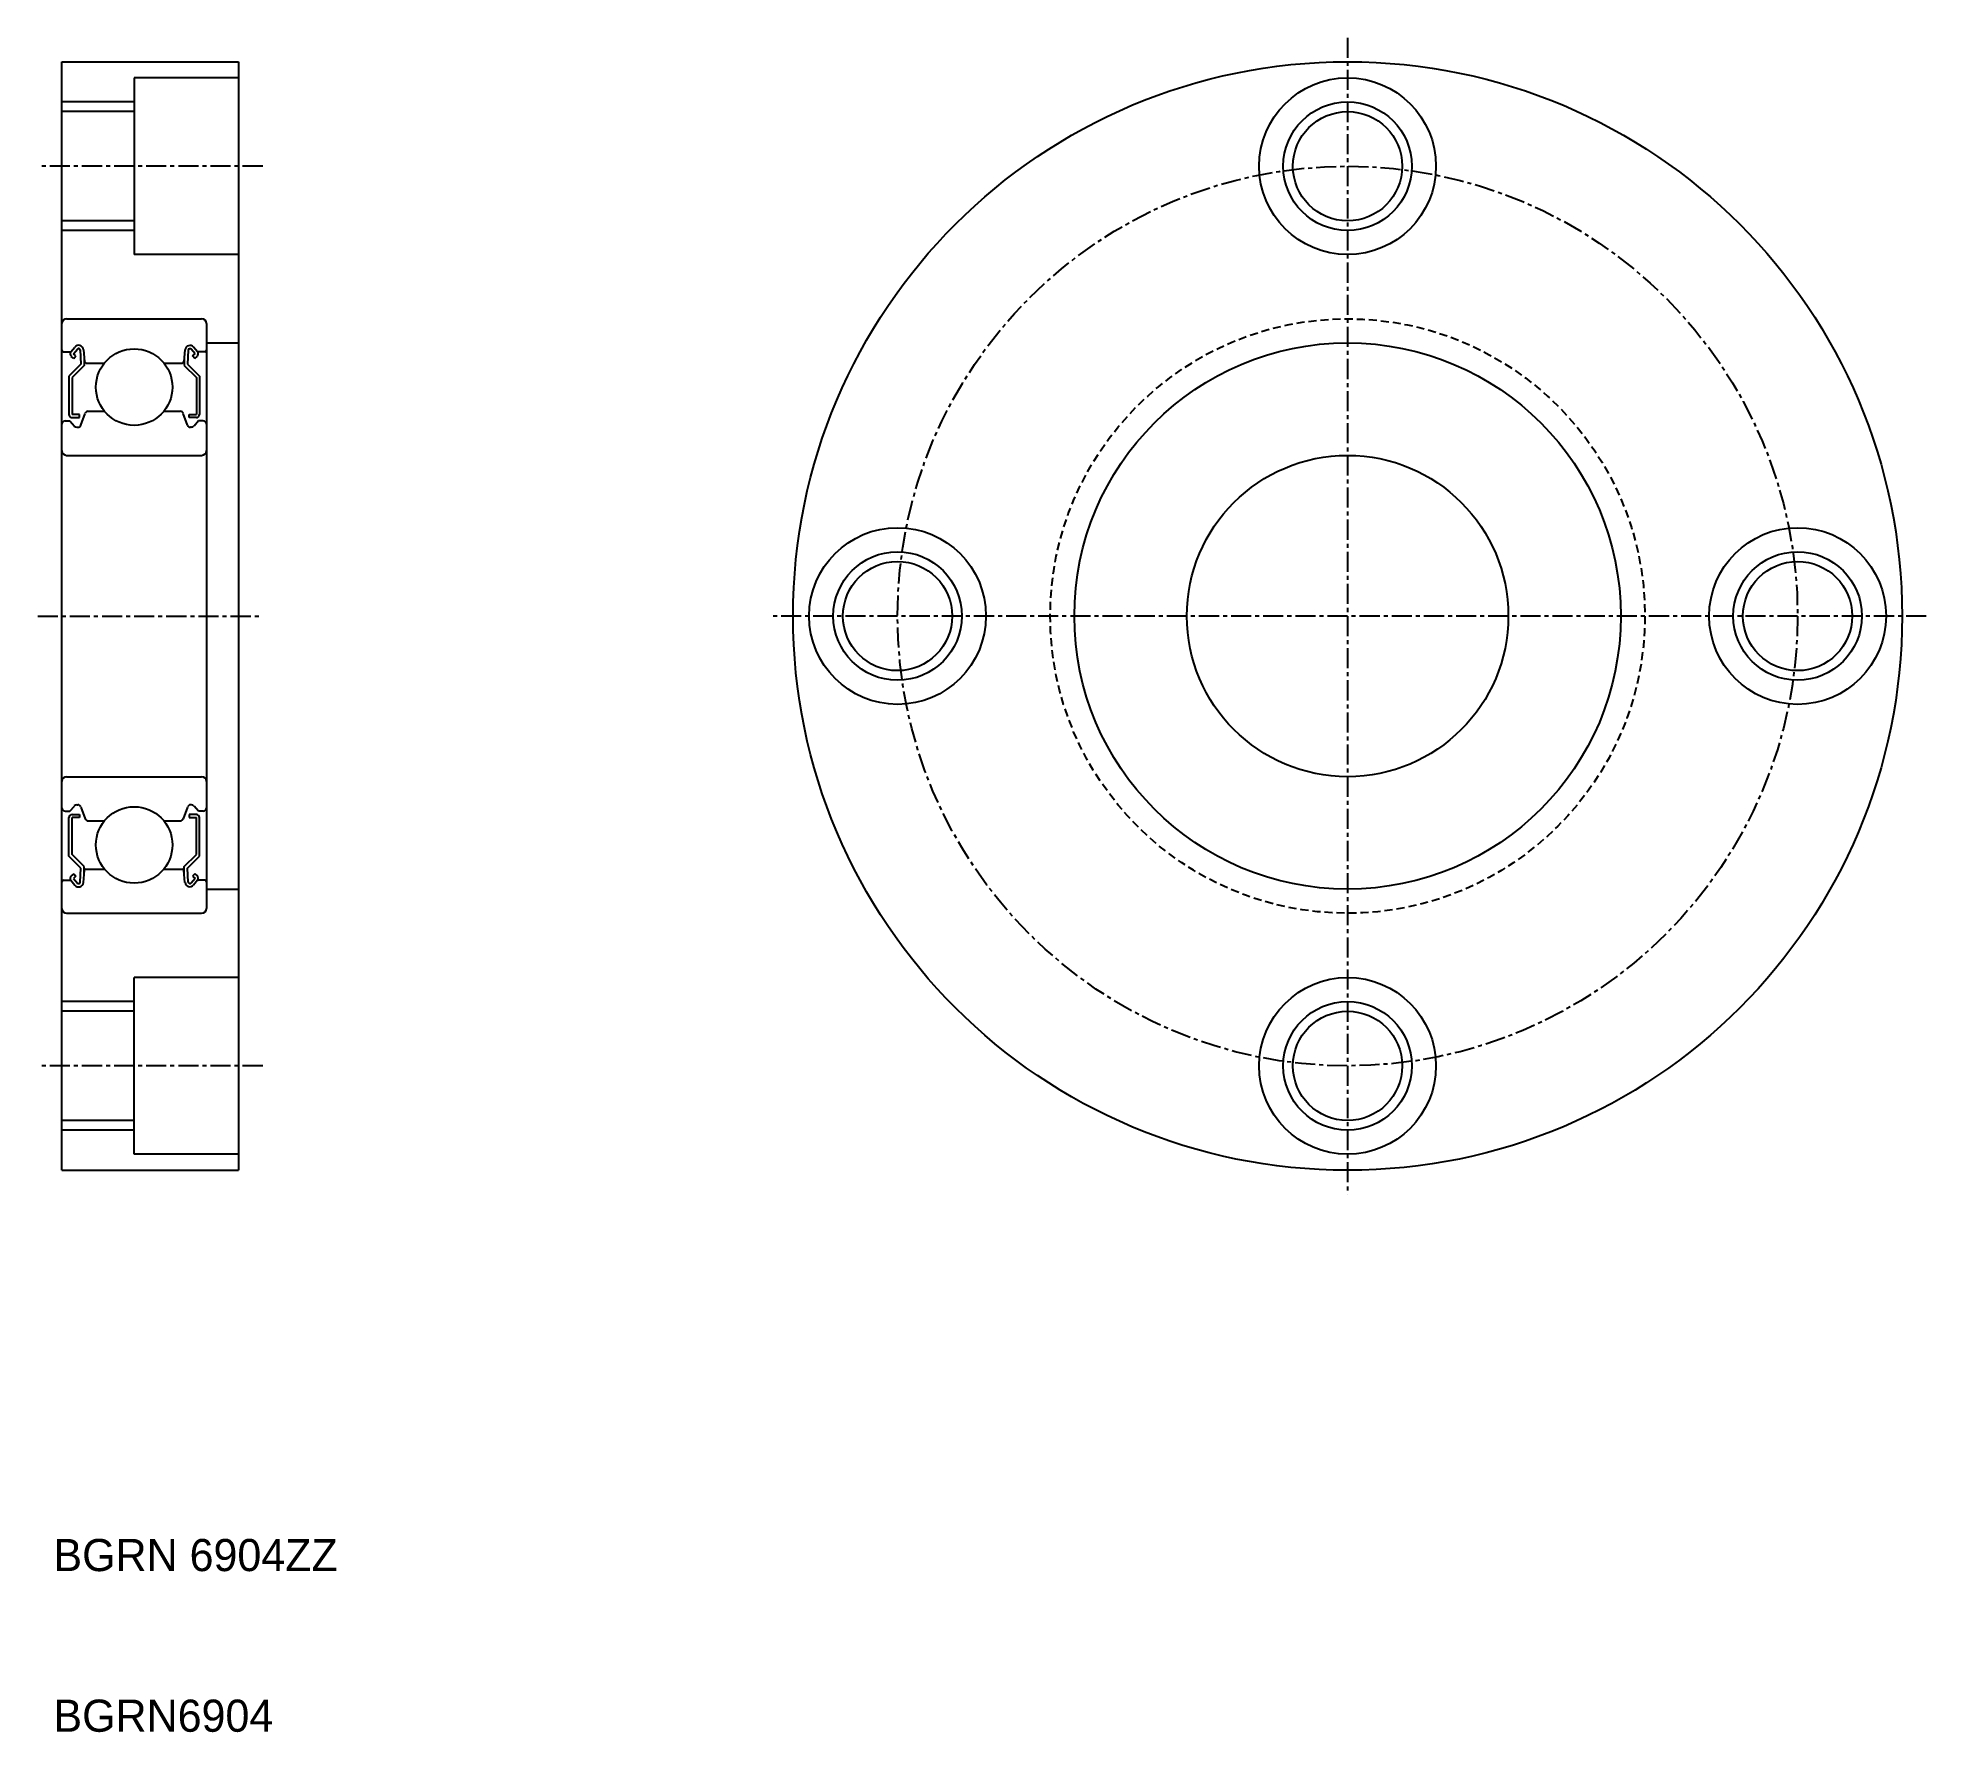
# Model space of a CAD drawing. Extents: x 134 to 252, y 51 to 156.
import ezdxf

# ---------------------------------------------------------------- set-up
doc = ezdxf.new("R2010")
doc.units = 0
doc.linetypes.add('CENTER', pattern=[2, 1.25, -0.25, 0.25, -0.25])
doc.linetypes.add('DASHED', pattern=[0.75, 0.5, -0.25])
doc.layers.get('0').update_dxf_attribs({"linetype": 'CONTINUOUS'})
doc.layers.add('CENTER', color=1, linetype='CENTER')

msp = doc.modelspace()

# ---------------------------------------------------------------- linework, layer by layer
at = {"color": 7, "linetype": 'CONTINUOUS'}
for p, q in [((135.74, 85.74), (135.74, 154.74)), ((135.74, 154.74), (146.74, 154.74)), ((146.74, 154.74), (146.74, 85.74)), ((140.24, 153.74), (140.24, 142.74)), ((146.74, 153.74), (140.24, 153.74)), ((140.24, 151.64), (135.74, 151.64)), ((140.24, 144.84), (135.74, 144.84)), ((146.74, 142.74), (140.24, 142.74)), ((136.04, 138.74), (144.44, 138.74)), ((144.74, 138.44), (144.74, 102.04)), ((135.84, 136.69), (136.3, 136.69)), ((136.3, 136.69), (136.55, 136.98)), ((136.48, 136.28), (136.33, 136.4)), ((136.46, 136.56), (136.71, 136.85)), ((136.61, 136.43), (136.46, 136.56)), ((136.48, 136.28), (136.61, 136.43)), ((136.88, 136.8), (136.93, 135.92)), ((137.08, 136.82), (137.15, 136.08)), ((137.13, 136.31), (137.13, 135.84)), ((143.4, 136.81), (143.34, 136.08)), ((143.36, 136.31), (143.36, 135.84)), ((143.6, 136.79), (143.56, 135.92)), ((144.03, 136.56), (143.79, 136.85)), ((143.88, 136.43), (144.03, 136.56)), ((144.01, 136.28), (143.88, 136.43)), ((144.18, 136.69), (143.94, 136.98)), ((144.01, 136.28), (144.16, 136.4)), ((144.64, 136.69), (144.18, 136.69)), ((144.74, 137.24), (146.74, 137.24)), ((136.93, 135.92), (136.18, 135.17)), ((136.18, 135.17), (136.18, 132.79)), ((137.13, 135.84), (136.38, 135.09)), ((137.25, 135.99), (138.39, 135.99)), ((142.09, 135.99), (143.24, 135.99)), ((143.36, 135.84), (144.11, 135.09)), ((143.56, 135.92), (144.31, 135.17)), ((144.31, 135.17), (144.31, 132.79)), ((136.38, 135.09), (136.38, 132.79)), ((144.11, 135.09), (144.11, 132.79)), ((136.83, 132.79), (136.38, 132.79)), ((136.83, 132.59), (136.83, 132.79)), ((136.92, 132.12), (137.19, 132.85)), ((137.38, 132.99), (138.39, 132.99)), ((142.09, 132.99), (143.11, 132.99)), ((143.56, 132.12), (143.29, 132.85)), ((143.66, 132.79), (144.11, 132.79)), ((143.66, 132.59), (143.66, 132.79)), ((135.94, 132.39), (136.24, 132.39)), ((136.24, 132.39), (136.52, 132.06)), ((136.38, 132.59), (136.83, 132.59)), ((136.67, 131.99), (136.74, 131.99)), ((144.11, 132.59), (143.66, 132.59)), ((143.81, 131.99), (143.75, 131.99)), ((144.24, 132.39), (143.97, 132.06)), ((144.54, 132.39), (144.24, 132.39)), ((136.04, 130.24), (144.44, 130.24)), ((136.04, 110.24), (144.44, 110.24)), ((136.24, 108.09), (136.52, 108.41)), ((136.67, 108.49), (136.74, 108.49)), ((136.92, 108.35), (137.19, 107.62)), ((143.56, 108.35), (143.29, 107.62)), ((143.81, 108.49), (143.75, 108.49)), ((144.24, 108.09), (143.97, 108.41)), ((135.94, 108.09), (136.24, 108.09)), ((136.18, 105.3), (136.18, 107.69)), ((136.38, 107.89), (136.83, 107.89)), ((136.83, 107.69), (136.38, 107.69)), ((136.38, 105.39), (136.38, 107.69)), ((136.83, 107.89), (136.83, 107.69)), ((137.38, 107.49), (138.39, 107.49)), ((142.09, 107.49), (143.11, 107.49)), ((144.11, 107.89), (143.66, 107.89)), ((143.66, 107.89), (143.66, 107.69)), ((143.66, 107.69), (144.11, 107.69)), ((144.11, 105.39), (144.11, 107.69)), ((144.54, 108.09), (144.24, 108.09)), ((144.31, 105.3), (144.31, 107.69)), ((136.93, 104.55), (136.18, 105.3)), ((137.13, 104.64), (136.38, 105.39)), ((137.13, 104.17), (137.13, 104.64)), ((143.36, 104.64), (144.11, 105.39)), ((143.36, 104.17), (143.36, 104.64)), ((143.56, 104.55), (144.31, 105.3)), ((135.84, 103.79), (136.3, 103.79)), ((136.3, 103.79), (136.55, 103.49)), ((136.48, 104.2), (136.33, 104.07)), ((136.61, 104.04), (136.46, 103.91)), ((136.46, 103.91), (136.71, 103.62)), ((136.48, 104.2), (136.61, 104.04)), ((136.88, 103.68), (136.93, 104.55)), ((137.08, 103.65), (137.15, 104.39)), ((137.25, 104.49), (138.39, 104.49)), ((142.09, 104.49), (143.24, 104.49)), ((143.4, 103.66), (143.34, 104.39)), ((143.6, 103.68), (143.56, 104.55)), ((144.03, 103.91), (143.79, 103.62)), ((144.01, 104.2), (143.88, 104.04)), ((143.88, 104.04), (144.03, 103.91)), ((144.18, 103.79), (143.94, 103.49)), ((144.01, 104.2), (144.16, 104.07)), ((144.64, 103.79), (144.18, 103.79)), ((144.74, 103.24), (146.74, 103.24)), ((136.04, 101.74), (144.44, 101.74)), ((146.74, 97.74), (140.24, 97.74)), ((140.24, 86.74), (140.24, 97.74)), ((140.24, 95.64), (135.74, 95.64)), ((140.24, 88.84), (135.74, 88.84)), ((146.74, 86.74), (140.24, 86.74)), ((135.74, 85.74), (146.74, 85.74))]:
    msp.add_line(p, q, dxfattribs=at)
at = {"color": 3, "linetype": 'CONTINUOUS'}
for p, q in [((140.24, 152.24), (135.74, 152.24)), ((140.24, 144.24), (135.74, 144.24)), ((140.24, 96.24), (135.74, 96.24)), ((140.24, 88.24), (135.74, 88.24))]:
    msp.add_line(p, q, dxfattribs=at)
at = {"color": 7, "linetype": 'CONTINUOUS'}
for centre, radius in [((215.74, 120.24), 34.5), ((215.74, 148.24), 5.5), ((215.74, 148.24), 3.4), ((140.24, 134.49), 2.38), ((215.74, 120.24), 17), ((215.74, 120.24), 10), ((187.74, 120.24), 5.5), ((243.74, 120.24), 5.5), ((187.74, 120.24), 3.4), ((243.74, 120.24), 3.4), ((140.24, 105.99), 2.38), ((215.74, 92.24), 5.5), ((215.74, 92.24), 3.4)]:
    msp.add_circle(centre, radius, dxfattribs=at)
at = {"color": 3, "linetype": 'CONTINUOUS'}
for centre in [(215.74, 148.24), (187.74, 120.24), (243.74, 120.24), (215.74, 92.24)]:
    msp.add_circle(centre, 4, dxfattribs=at)
at = {"color": 3, "linetype": 'DASHED'}
msp.add_circle((215.74, 120.24), 18.5, dxfattribs=at)
at = {"color": 7, "linetype": 'CONTINUOUS'}
for centre, radius, start, end in [((136.04, 138.44), 0.3, 90, 180), ((144.44, 138.44), 0.3, 0, 90), ((135.84, 136.79), 0.1, 180, 270), ((136.46, 136.56), 0.2, 140.001, 230.0801), ((136.78, 136.79), 0.3, 4.9967, 140.001), ((136.78, 136.79), 0.1, 2.8199, 140.0012), ((143.71, 136.78), 0.303, 40.0459, 175.0792), ((143.71, 136.78), 0.103, 39.874, 175.0048), ((144.03, 136.56), 0.2, 309.9138, 40.1318), ((144.64, 136.79), 0.1, 269.9995, 359.9913), ((137.25, 136.09), 0.1, 184.9967, 269.9995), ((143.24, 136.09), 0.1, 269.9995, 354.8557), ((136.38, 132.79), 0.2, 180, 270), ((137.38, 132.79), 0.2, 90, 159.9919), ((143.11, 132.79), 0.2, 19.8845, 90.0002), ((144.11, 132.79), 0.2, 269.9998, 359.9956), ((135.94, 132.19), 0.2, 90, 180), ((136.67, 132.19), 0.2, 219.9921, 270), ((136.74, 132.19), 0.2, 270, 339.9919), ((143.75, 132.19), 0.2, 199.8883, 269.9998), ((143.81, 132.19), 0.2, 269.9998, 319.8616), ((144.54, 132.19), 0.2, 359.9956, 90.0002), ((136.04, 130.54), 0.3, 180, 270), ((144.44, 130.54), 0.3, 270, 0), ((136.04, 109.94), 0.3, 90, 180), ((144.44, 109.94), 0.3, 0, 90), ((135.94, 108.29), 0.2, 180, 270), ((136.67, 108.29), 0.2, 90, 140.0079), ((136.74, 108.29), 0.2, 20.0081, 90), ((143.75, 108.29), 0.2, 90.0002, 160.1117), ((143.81, 108.29), 0.2, 40.1384, 90.0002), ((144.54, 108.29), 0.2, 269.9998, 0.0044), ((136.38, 107.69), 0.2, 90, 180), ((137.38, 107.69), 0.2, 200.0081, 270), ((143.11, 107.69), 0.2, 269.9998, 340.1155), ((144.11, 107.69), 0.2, 0.0044, 90.0002), ((135.84, 103.69), 0.1, 90, 180), ((136.46, 103.91), 0.2, 129.9199, 219.999), ((136.78, 103.68), 0.3, 219.999, 355.0033), ((136.78, 103.68), 0.1, 219.9988, 357.1801), ((137.25, 104.39), 0.1, 90.0005, 175.0033), ((143.24, 104.39), 0.1, 5.1443, 90.0005), ((143.71, 103.69), 0.303, 184.9208, 319.9541), ((143.71, 103.69), 0.103, 184.9952, 320.126), ((144.03, 103.91), 0.2, 319.8682, 50.0862), ((144.64, 103.69), 0.1, 0.0087, 90.0005), ((136.04, 102.04), 0.3, 180, 270), ((144.44, 102.04), 0.3, 270, 0)]:
    msp.add_arc(centre, radius, start, end, dxfattribs=at)
at = {"layer": 'CENTER', "color": 1, "linetype": 'CENTER'}
for p, q in [((215.74, 156.24), (215.74, 84.24)), ((148.24, 148.24), (134.24, 148.24)), ((134.24, 120.24), (148.24, 120.24)), ((251.74, 120.24), (179.74, 120.24)), ((148.24, 92.24), (134.24, 92.24))]:
    msp.add_line(p, q, dxfattribs=at)
msp.add_circle((215.74, 120.24), 28, dxfattribs=at)

# ---------------------------------------------------------------- texts
at = {"color": 7, "linetype": 'CONTINUOUS'}
for s, p in [('BGRN 6904ZZ', (135.22, 60.79)), ('BGRN6904', (135.22, 50.79))]:
    msp.add_text(s, height=2, dxfattribs=at).set_placement(p)

doc.saveas('drawing.dxf')
